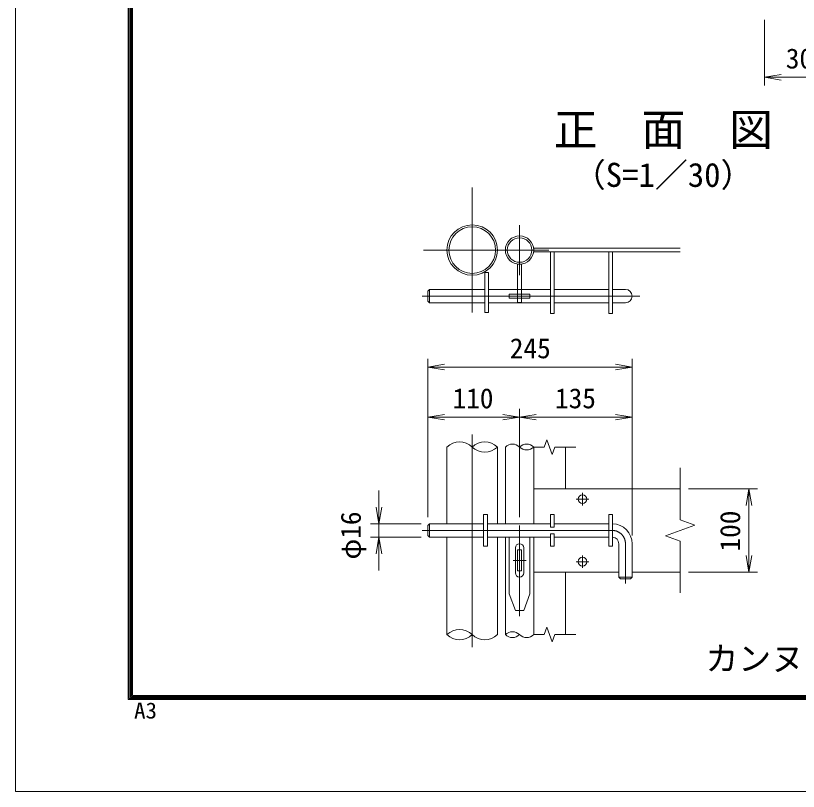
# Model space of a CAD drawing. Units: millimetres, scale not verified, with parts at other scales. Extents: x -6300 to 6300, y -4455 to 4455.
# Drawn here: x -6300 to -3485, y -4455 to -1664 of the extents above; entities that cross this region are included whole.
import ezdxf
from ezdxf.enums import TextEntityAlignment as Align

# ---------------------------------------------------------------- set-up
doc = ezdxf.new("R2010")
doc.units = ezdxf.units.MM
doc.header["$LTSCALE"] = 30
doc.linetypes.add('DASHED', pattern=[7.5, 6, -1.5])
doc.linetypes.add('USER1', pattern=[50.8, 31.75, -6.35, 6.35, -6.35])
for name, color, linetype, lineweight in [('0-0_D-STR1', 1, 'Continuous', 18), ('0-1_D-STR3', 3, 'Continuous', 13), ('0-2_D-BMK', 2, 'USER1', 13), ('0-6_D-STR-DIM', 7, 'Continuous', 9), ('0-7_0', 7, 'Continuous', 9), ('0-9_D-TTL-TXT', 7, 'Continuous', 18), ('0-A_D-TTL', 7, 'Continuous', 9)]:
    doc.layers.add(name, color=color, linetype=linetype, lineweight=lineweight)
doc.styles.add('ＭＳ ゴシック', font='')
doc.styles.get('ＭＳ ゴシック').set_extended_font_data('MS Gothic')

# ---------------------------------------------------------------- blocks, each defined once
blk = doc.blocks.new('_Open')
at = {"layer": '0-7_0'}
blk.add_line((-30, 5), (0, 0), dxfattribs=at)
blk.add_lwpolyline([(-30, -5), (0, 0), (-30, 0)], dxfattribs=at)

msp = doc.modelspace()

# ---------------------------------------------------------------- linework, layer by layer
at = {"layer": '0-0_D-STR1'}
for p, q in [((-4437.5, -2500.72), (-3910.56, -2500.72)), ((-4437.5, -2514.22), (-3910.56, -2514.22)), ((-4749.06, -3492.1), (-4749.06, -3216.1)), ((-4567.56, -3216.1), (-4567.56, -3492.1)), ((-4539.06, -3216.1), (-4539.06, -3492.1)), ((-4437.06, -3216.1), (-4437.06, -3492.1)), ((-4323.06, -3216.1), (-4323.06, -3366.1)), ((-4437.06, -3366.1), (-3910.56, -3366.1)), ((-4749.06, -3891.1), (-4749.06, -3540.1)), ((-4567.56, -3540.1), (-4567.56, -3891.1)), ((-4539.06, -3540.1), (-4539.06, -3891.1)), ((-4437.06, -3540.1), (-4437.06, -3891.1)), ((-4437.06, -3666.1), (-4131.06, -3666.1)), ((-4323.06, -3666.1), (-4323.06, -3891.1)), ((-4083.06, -3666.1), (-3910.56, -3666.1))]:
    msp.add_line(p, q, dxfattribs=at)
for centre, radius in [((-4658.31, -2507.47), 90.75), ((-4658.31, -2507.47), 83.85), ((-4488.06, -2507.47), 51), ((-4488.06, -2507.47), 44.1)]:
    msp.add_circle(centre, radius, dxfattribs=at)
at = {"layer": '0-1_D-STR3'}
for p, q in [((-4377.06, -2514.22), (-4377.06, -2736.22)), ((-4363.56, -2514.22), (-4363.56, -2736.22)), ((-4167.06, -2514.22), (-4167.06, -2736.22)), ((-4153.56, -2514.22), (-4153.56, -2736.22)), ((-4494.81, -2558.47), (-4494.81, -2649.22)), ((-4481.31, -2558.47), (-4494.81, -2558.47)), ((-4481.31, -2558.47), (-4481.31, -2649.22)), ((-4613.31, -2588.3), (-4613.31, -2732.3)), ((-4613.31, -2588.3), (-4599.81, -2588.3)), ((-4599.81, -2732.3), (-4599.81, -2588.3)), ((-4818.06, -2655.22), (-4818.06, -2691.22)), ((-4812.06, -2649.22), (-4613.31, -2649.22)), ((-4599.81, -2649.22), (-4377.06, -2649.22)), ((-4363.56, -2649.22), (-4167.06, -2649.22)), ((-4153.56, -2649.22), (-4107.06, -2649.22)), ((-4812.06, -2697.22), (-4818.06, -2691.22)), ((-4812.06, -2697.22), (-4613.31, -2697.22)), ((-4599.81, -2697.22), (-4377.06, -2697.22)), ((-4363.56, -2697.22), (-4167.06, -2697.22)), ((-4153.56, -2697.22), (-4107.06, -2697.22)), ((-4613.31, -2732.3), (-4599.81, -2732.3)), ((-4377.06, -2736.22), (-4363.56, -2736.22)), ((-4167.06, -2736.22), (-4153.56, -2736.22)), ((-4617.06, -3573.1), (-4617.06, -3459.1)), ((-4617.06, -3459.1), (-4603.56, -3459.1)), ((-4603.56, -3573.1), (-4603.56, -3459.1)), ((-4377.06, -3504.1), (-4377.06, -3459.1)), ((-4377.06, -3459.1), (-4363.56, -3459.1)), ((-4363.56, -3504.1), (-4363.56, -3459.1)), ((-4167.06, -3573.1), (-4167.06, -3459.1)), ((-4167.06, -3459.1), (-4153.56, -3459.1)), ((-4153.56, -3573.1), (-4153.56, -3459.1)), ((-4818.06, -3498.1), (-4818.06, -3534.1)), ((-4812.06, -3492.1), (-4617.06, -3492.1)), ((-4603.56, -3492.1), (-4377.06, -3492.1)), ((-4377.06, -3504.1), (-4363.56, -3504.1)), ((-4363.56, -3492.1), (-4167.06, -3492.1)), ((-4812.06, -3540.1), (-4818.06, -3534.1)), ((-4812.06, -3540.1), (-4617.06, -3540.1)), ((-4603.56, -3540.1), (-4377.06, -3540.1)), ((-4525.56, -3540.1), (-4525.56, -3744.1)), ((-4450.56, -3540.1), (-4450.56, -3744.1)), ((-4377.06, -3573.1), (-4377.06, -3528.1)), ((-4377.06, -3528.1), (-4363.56, -3528.1)), ((-4363.56, -3573.1), (-4363.56, -3528.1)), ((-4363.56, -3540.1), (-4167.06, -3540.1)), ((-4617.06, -3573.1), (-4603.56, -3573.1)), ((-4377.06, -3573.1), (-4363.56, -3573.1)), ((-4167.06, -3573.1), (-4153.56, -3573.1)), ((-4131.06, -3564.1), (-4131.06, -3684.1)), ((-4083.06, -3564.1), (-4083.06, -3684.1)), ((-4503.06, -3579.1), (-4503.06, -3669.1)), ((-4494.81, -3586.6), (-4494.81, -3661.6)), ((-4494.81, -3586.6), (-4481.31, -3586.6)), ((-4481.31, -3586.6), (-4481.31, -3661.6)), ((-4473.06, -3579.1), (-4473.06, -3669.1)), ((-4494.81, -3661.6), (-4481.31, -3661.6)), ((-4131.06, -3684.1), (-4125.06, -3690.1)), ((-4131.06, -3684.1), (-4083.06, -3684.1)), ((-4089.06, -3690.1), (-4083.06, -3684.1)), ((-4125.06, -3690.1), (-4089.06, -3690.1)), ((-4503.06, -3804.1), (-4525.56, -3744.1)), ((-4473.06, -3804.1), (-4450.56, -3744.1)), ((-4503.06, -3804.1), (-4473.06, -3804.1))]:
    msp.add_line(p, q, dxfattribs=at)
at = {"layer": '0-1_D-STR3', "color": 4, "linetype": 'DASHED', "lineweight": 9}
for p, q in [((-4525.56, -2666.47), (-4450.56, -2666.47)), ((-4525.56, -2666.47), (-4525.56, -2679.97)), ((-4494.81, -2649.22), (-4494.81, -2696.47)), ((-4481.31, -2649.22), (-4481.31, -2696.47)), ((-4450.56, -2666.47), (-4450.56, -2679.97)), ((-4525.56, -2679.97), (-4450.56, -2679.97)), ((-4481.31, -2696.47), (-4494.81, -2696.47))]:
    msp.add_line(p, q, dxfattribs=at)
at = {"layer": '0-1_D-STR3'}
for points in [[(-4818.06, -2655.22), (-4812.06, -2649.22), (-4812.06, -2697.22)], [(-4818.06, -3498.1), (-4812.06, -3492.1), (-4812.06, -3540.1)]]:
    msp.add_lwpolyline(points, dxfattribs=at)
for centre in [(-4261.56, -3403.6), (-4261.56, -3628.6)]:
    msp.add_circle(centre, 15.75, dxfattribs=at)
for centre, radius, start, end in [((-4107.06, -2673.22), 24, 270, 90), ((-4155.06, -3564.1), 72, 0, 88.80625), ((-4155.06, -3564.1), 24, 0, 86.41668), ((-4488.06, -3579.1), 15, 0, 180), ((-4488.06, -3669.1), 15, 180, 0)]:
    msp.add_arc(centre, radius, start, end, dxfattribs=at)
at = {"layer": '0-2_D-BMK'}
for p, q in [((-4658.31, -2282.47), (-4658.31, -2732.47)), ((-4488.06, -2597.47), (-4488.06, -2417.47)), ((-4833.86, -2507.47), (-4382.36, -2507.47)), ((-4838.66, -2673.22), (-4055.06, -2673.22)), ((-4658.31, -3936.1), (-4658.31, -3171.1)), ((-4239.24, -3403.6), (-4283.88, -3403.6)), ((-4261.56, -3381.28), (-4261.56, -3425.92)), ((-4838.66, -3516.1), (-4155.06, -3516.1)), ((-4488.06, -3498.1), (-4488.06, -3825.11)), ((-4107.06, -3564.1), (-4107.06, -3707.56)), ((-4511.37, -3624.1), (-4464.74, -3624.1)), ((-4239.24, -3628.6), (-4283.88, -3628.6)), ((-4261.56, -3606.28), (-4261.56, -3650.92))]:
    msp.add_line(p, q, dxfattribs=at)
msp.add_arc((-4155.06, -3564.1), 48, 0, 90, dxfattribs=at)
at = {"layer": '0-6_D-STR-DIM'}
for p, q in [((-3607.24, -1679.05), (-3607.24, -1915.98)), ((-3547.24, -1885.98), (-3367.24, -1885.98)), ((-4818.06, -3468.1), (-4818.06, -2898.57)), ((-4083.06, -3534.1), (-4083.06, -2898.57)), ((-4758.06, -2928.57), (-4143.06, -2928.57)), ((-4818.06, -3468.1), (-4818.06, -3078.57)), ((-4488.06, -3468.1), (-4488.06, -3078.57)), ((-4488.06, -3468.1), (-4488.06, -3078.57)), ((-4083.06, -3534.1), (-4083.06, -3078.57)), ((-4758.06, -3108.57), (-4548.06, -3108.57)), ((-4428.06, -3108.57), (-4143.06, -3108.57)), ((-4389.68, -3189.67), (-4399.3, -3216.1)), ((-4370.44, -3242.53), (-4389.68, -3189.67)), ((-4437.06, -3216.1), (-4399.3, -3216.1)), ((-4360.82, -3216.1), (-4370.44, -3242.53)), ((-4360.82, -3216.1), (-4285.56, -3216.1)), ((-3910.56, -3291.1), (-3910.56, -3477.62)), ((-4993.7, -3432.1), (-4993.7, -3372.1)), ((-3880.56, -3366.1), (-3632.92, -3366.1)), ((-3662.92, -3606.1), (-3662.92, -3426.1)), ((-3857.7, -3496.86), (-3910.56, -3477.62)), ((-4842.06, -3492.1), (-5023.7, -3492.1)), ((-4993.7, -3540.1), (-4993.7, -3492.1)), ((-3963.41, -3535.34), (-3857.7, -3496.86)), ((-4842.06, -3540.1), (-5023.7, -3540.1)), ((-3910.56, -3554.58), (-3963.41, -3535.34)), ((-3910.56, -3554.58), (-3910.56, -3741.1)), ((-4993.7, -3600.1), (-4993.7, -3660.1)), ((-3880.56, -3666.1), (-3632.92, -3666.1)), ((-4389.54, -3864.67), (-4399.16, -3891.1)), ((-4370.31, -3917.53), (-4389.54, -3864.67)), ((-4436.93, -3891.1), (-4399.16, -3891.1)), ((-4360.69, -3891.1), (-4370.31, -3917.53)), ((-4360.69, -3891.1), (-4285.43, -3891.1))]:
    msp.add_line(p, q, dxfattribs=at)
for centre, radius, start, end in [((-4703.68, -3261.76), 64.37, 45.18146, 134.81854), ((-4612.93, -3261.76), 64.37, 45.18146, 134.81854), ((-4513.56, -3241.76), 36.18, 45.18146, 134.81854), ((-4462.56, -3241.76), 36.18, 45.18146, 134.81854), ((-4612.93, -3170.44), 64.37, 225.18146, 314.81854), ((-4462.56, -3190.44), 36.18, 225.18146, 314.81854), ((-4703.68, -3936.76), 64.37, 45.18146, 134.81854), ((-4513.56, -3916.76), 36.18, 45.18146, 134.81854), ((-4703.68, -3845.44), 64.37, 225.18146, 314.81854), ((-4612.93, -3845.44), 64.37, 225.18146, 314.81854), ((-4513.56, -3865.44), 36.18, 225.18146, 314.81854), ((-4462.56, -3865.44), 36.18, 225.18146, 314.81854)]:
    msp.add_arc(centre, radius, start, end, dxfattribs=at)
at = {"layer": '0-A_D-TTL', "color": 2, "lineweight": 18}
msp.add_lwpolyline([(-6300, 4455), (6300, 4455), (6300, -4455), (-6300, -4455)], close=True, dxfattribs=at)
at = {"layer": '0-A_D-TTL'}
for points in [[(-5895, 4125), (5895, 4125), (5895, -4125), (-5895, -4125)], [(-5891.25, 4121.25), (5891.25, 4121.25), (5891.25, -4121.25), (-5891.25, -4121.25)], [(-5887.5, 4117.5), (5887.5, 4117.5), (5887.5, -4117.5), (-5887.5, -4117.5)], [(-5883.75, 4113.75), (5883.75, 4113.75), (5883.75, -4113.75), (-5883.75, -4113.75)], [(-5880, 4110), (5880, 4110), (5880, -4110), (-5880, -4110)]]:
    msp.add_lwpolyline(points, close=True, dxfattribs=at)

# ---------------------------------------------------------------- block references
at = {"layer": '0-6_D-STR-DIM', "xscale": 2, "yscale": 2}
for p, rotation in [((-3607.24, -1885.98), 180), ((-4818.06, -2928.57), 180), ((-4818.06, -3108.57), 180), ((-4488.06, -3108.57), 180), ((-3662.92, -3366.1), 90), ((-4993.7, -3492.1), 270), ((-4993.7, -3540.1), 90), ((-3662.92, -3666.1), 270)]:
    msp.add_blockref('_Open', p, dxfattribs=dict(at, rotation=rotation))
for p in [(-4083.06, -2928.57), (-4488.06, -3108.57), (-4083.06, -3108.57)]:
    msp.add_blockref('_Open', p, dxfattribs=at)

# ---------------------------------------------------------------- texts
at = {"layer": '0-6_D-STR-DIM', "style": 'ＭＳ ゴシック'}
for s, p in [('300', (-3530.56, -1875.86)), ('245', (-4523.08, -2918.45)), ('110', (-4729.03, -3098.45)), ('135', (-4360.56, -3098.45))]:
    msp.add_text(s, height=72.14, dxfattribs=at).set_placement(p, align=Align.BOTTOM_LEFT)
for s, p in [('φ16', (-5037.13, -3620.8)), ('100', (-3673.05, -3592.07))]:
    msp.add_text(s, height=72.14, rotation=90, dxfattribs=at).set_placement(p, align=Align.BOTTOM_LEFT)
at = {"layer": '0-9_D-TTL-TXT', "style": 'ＭＳ ゴシック'}
for s, height, p in [('正\u3000面\u3000図', 115.5, (-4364.59, -2166.43)), ('（S=1／30）', 86.66, (-4296.37, -2306.22)), ('カンヌキ取付詳細図', 86.66, (-3819.73, -4046.4))]:
    msp.add_text(s, height=height, dxfattribs=at).set_placement(p, align=Align.BOTTOM_LEFT)
at = {"layer": '0-A_D-TTL', "style": 'ＭＳ ゴシック', "width": 1.05}
msp.add_text('A3', height=57.62, dxfattribs=at).set_placement((-5874.13, -4210.22), align=Align.BOTTOM_LEFT)

doc.saveas('drawing.dxf')
